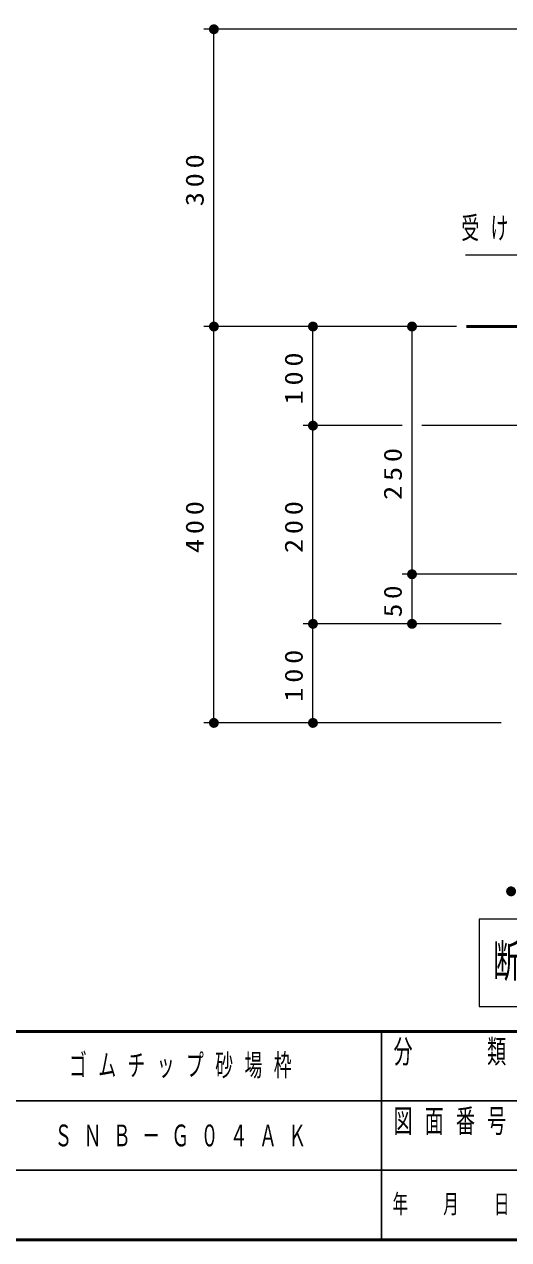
# Model space of a CAD drawing. Units: millimetres on the paper, with parts at other scales. Extents: x -385 to 39, y -4 to 267.
# Drawn here: x -171.1 to -122.2, y 0 to 122.7 of the extents above; entities that cross this region are included whole.
import ezdxf

# ---------------------------------------------------------------- set-up
doc = ezdxf.new("R2010")
doc.units = ezdxf.units.MM
doc.layers.add('1_10', color=7, linetype='Continuous', lineweight=13)
doc.layers.add('NAKAMURA図枠', color=7, linetype='Continuous', lineweight=13)
doc.layers.add('図面情報', color=7, linetype='Continuous')
doc.styles.add('ＭＳ ゴシック', font='')
doc.styles.get('ＭＳ ゴシック').set_extended_font_data('MS Gothic')

# ---------------------------------------------------------------- blocks, each defined once
blk = doc.blocks.new('filled_dot')
at = {"color": 0, "linetype": 'Continuous', "lineweight": -2, "const_width": 1.25}
blk.add_lwpolyline([(-0.625, 0, 1), (0.625, 0, 1)], format="xyb", close=True, dxfattribs=at)

msp = doc.modelspace()

# ---------------------------------------------------------------- linework, layer by layer
at = {"layer": '1_10'}
for p, q in [((-109.434, 122.152), (-152.934, 122.152)), ((-151.934, 92.152), (-151.934, 122.152)), ((-127.434, 92.152), (-152.934, 92.152)), ((-151.934, 52.152), (-151.934, 92.152)), ((-141.934, 82.152), (-141.934, 92.152)), ((-131.934, 67.152), (-131.934, 92.152)), ((-132.934, 82.152), (-142.934, 82.152)), ((-141.934, 62.152), (-141.934, 82.152)), ((-117.934, 82.152), (-130.934, 82.152)), ((-105.074, 67.152), (-132.934, 67.152)), ((-131.934, 62.152), (-131.934, 67.152)), ((-122.934, 62.152), (-142.934, 62.152)), ((-141.934, 52.152), (-141.934, 62.152)), ((-122.934, 52.152), (-152.934, 52.152)), ((-125.157, 32.342), (-125.157, 23.542)), ((-77.357, 32.342), (-125.157, 32.342)), ((-125.157, 23.542), (-77.357, 23.542))]:
    msp.add_line(p, q, dxfattribs=at)
at = {"layer": '1_10', "color": 2, "lineweight": 50}
msp.add_line((-126.434, 92.152), (-62.101, 92.152), dxfattribs=at)
at = {"layer": '1_10'}
msp.add_lwpolyline([(-105.034, 91.352), (-113.024, 99.342), (-126.542, 99.342)], dxfattribs=at)
at = {"layer": 'NAKAMURA図枠', "lineweight": 50}
for p, q in [((-385, 21), (0, 21)), ((-385, 0), (0, 0))]:
    msp.add_line(p, q, dxfattribs=at)
at = {"layer": 'NAKAMURA図枠', "color": 211, "lineweight": 25}
for p, q in [((-135, 21), (-135, 0)), ((-187.5, 14), (-70, 14)), ((-242.5, 7), (0, 7))]:
    msp.add_line(p, q, dxfattribs=at)

# ---------------------------------------------------------------- block references
at = {"layer": '1_10', "xscale": 0.4, "yscale": 0.4}
for p, rotation in [((-151.934, 122.152), 270), ((-151.934, 92.152), 270), ((-151.934, 92.152), 90), ((-141.934, 92.152), 270), ((-131.934, 92.152), 270), ((-141.934, 82.152), 90), ((-141.934, 82.152), 270), ((-131.934, 67.152), 270), ((-131.934, 67.152), 90), ((-141.934, 62.152), 270), ((-141.934, 62.152), 90), ((-131.934, 62.152), 90), ((-151.934, 52.152), 90), ((-141.934, 52.152), 90)]:
    msp.add_blockref('filled_dot', p, dxfattribs=dict(at, rotation=rotation))
msp.add_blockref('filled_dot', (-121.934, 35.152), dxfattribs=at)

# ---------------------------------------------------------------- texts
at = {"layer": '1_10', "char_height": 1.833, "attachment_point": 8, "rotation": 90, "style": 'ＭＳ ゴシック'}
for s, insert in [('\\T1.33;\\W1.15;300', (-152.934, 107.152)), ('\\T1.33;\\W1.15;100', (-142.934, 87.152)), ('\\T1.33;\\W1.15;250', (-132.934, 77.511)), ('\\T1.33;\\W1.15;400', (-152.934, 72.152)), ('\\T1.33;\\W1.15;200', (-142.934, 72.152)), ('\\T1.34;\\W1.1;50', (-132.934, 64.652)), ('\\T1.33;\\W1.15;100', (-142.934, 57.152))]:
    msp.add_mtext(s, dxfattribs=dict(at, insert=insert))
at = {"layer": '1_10', "attachment_point": 4, "style": 'ＭＳ ゴシック'}
for s, insert, char_height in [('\\T1.64;\\W0.6;受け金具', (-126.959, 101.992), 2.199), ('\\T1.64;\\W0.6;断面図\u3000Ｓ＝１／１０', (-123.757, 27.942), 3.299)]:
    msp.add_mtext(s, dxfattribs=dict(at, insert=insert, char_height=char_height))
at = {"layer": 'NAKAMURA図枠', "color": 4, "style": 'ＭＳ ゴシック'}
for s, insert, char_height, attachment_point in [('\\T1.64;\\W0.6;分\u3000\u3000類', (-127.5, 20.167), 2.346, 2), ('\\T1.64;\\W0.6;図面番号', (-127.5, 13.167), 2.346, 2), ('\\T1.64;\\W0.6;年\u3000月\u3000日', (-127.5, 3.5), 1.906, 5)]:
    msp.add_mtext(s, dxfattribs=dict(at, insert=insert, char_height=char_height, attachment_point=attachment_point))
at = {"layer": '図面情報', "char_height": 2.199, "attachment_point": 5, "style": 'ＭＳ ゴシック'}
for s, insert in [('\\T1.64;\\W0.6;ゴムチップ砂場枠', (-154.75, 17.5)), ('\\T1.64;\\W0.6;ＳＮＢ－Ｇ０４ＡＫ', (-154.75, 10.5))]:
    msp.add_mtext(s, dxfattribs=dict(at, insert=insert))

doc.saveas('drawing.dxf')
